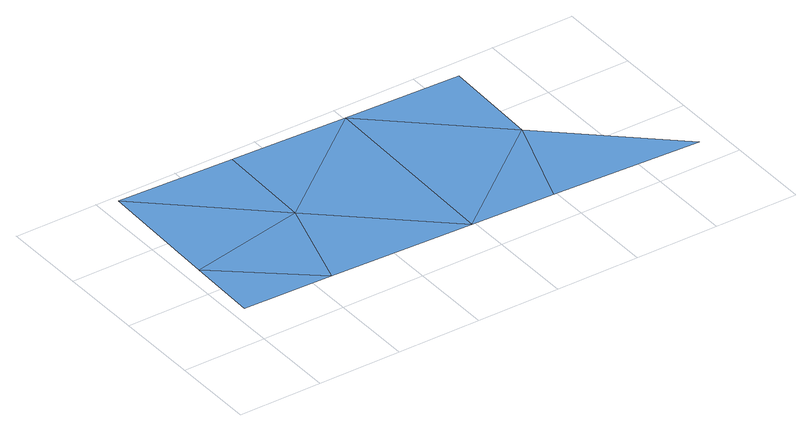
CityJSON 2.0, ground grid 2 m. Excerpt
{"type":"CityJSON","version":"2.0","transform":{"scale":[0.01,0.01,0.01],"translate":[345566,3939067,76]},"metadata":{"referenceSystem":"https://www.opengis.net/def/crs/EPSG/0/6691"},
"CityObjects":{
"waterbody1":{"type":"WaterBody","attributes":{"name":"5","class":"1140","function":"1","WaterBodyRiverFloodingRiskAttribute.description":"3","WaterBodyRiverFloodingRiskAttribute.rankOrg":"2","WaterBodyRiverFloodingRiskAttribute.adminType":"2","WaterBodyRiverFloodingRiskAttribute.scale":"L2"},"geometry":[{"type":"MultiSurface","lod":"1","boundaries":[[[0,1,2]],[[2,3,4]],[[2,1,3]],[[5,4,3]],[[1,6,3]],[[3,7,5]],[[3,6,7]],[[8,9,6]],[[6,9,7]],[[10,7,9]],[[11,9,8]]]}]}
},
"vertices":[
[16,92,21],[233,89,18],[19,259,23],[303,318,21],[24,554,28],[307,549,24],[582,82,14],[590,545,19],[786,79,10],[869,309,11],[873,540,15],[1149,73,2]
]}
